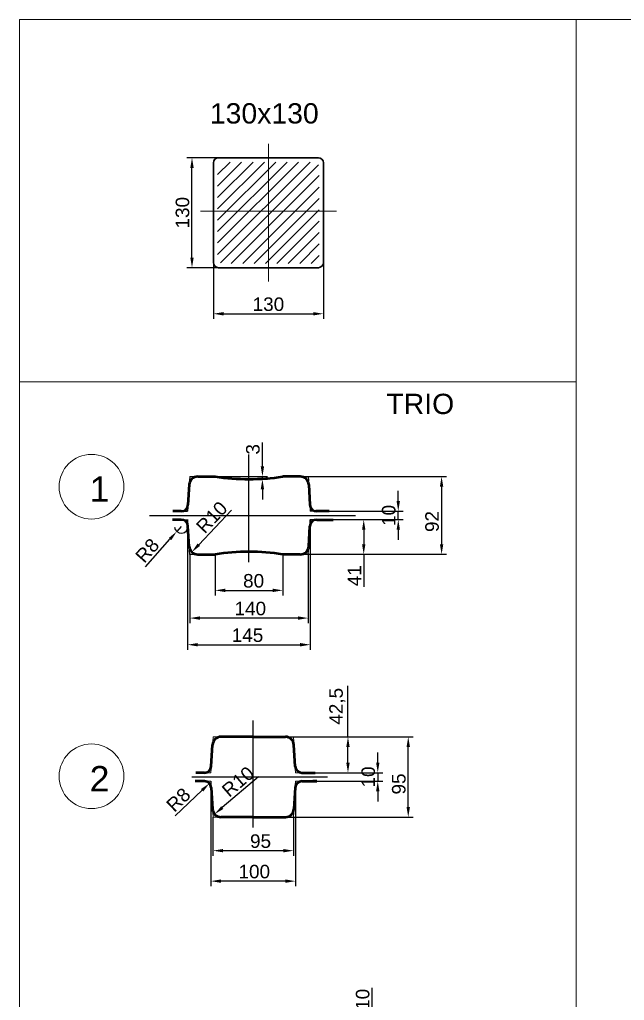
# Model space of a CAD drawing. Header units: millimetres. Extents: x 1526 to 31626, y -4643 to 9189.
# Drawn here: x 22300 to 23015, y 1705 to 2865 of the extents above; entities that cross this region are included whole.
import ezdxf

# ---------------------------------------------------------------- set-up
doc = ezdxf.new("R2010")
doc.units = ezdxf.units.MM
for name, color, linetype, lineweight in [('контурная', 7, 'Continuous', 50), ('размерные', 7, 'Continuous', 25), ('тонкая', 7, 'Continuous', 20), ('图层2', 1, 'Continuous', 13), ('图层4', 250, 'Continuous', 13)]:
    doc.layers.add(name, color=color, linetype=linetype, lineweight=lineweight)
doc.layers.add('осевая', color=4, linetype='Continuous')
doc.styles.get("Standard").update_dxf_attribs({"font": 'arial.ttf'})
doc.dimstyles.new('s4v4', dxfattribs={"dimtxt": 16, "dimasz": 12, "dimexe": 6, "dimexo": 0, "dimgap": 3, "dimtad": 1, "dimtxsty": 'Standard', "dimcen": 2.5, "dimadec": 0, "dimazin": 0, "dimtfac": 1, "dimtmove": 0, "dimatfit": 3, "dimfxl": 1, "dimarcsym": 0})

# ---------------------------------------------------------------- blocks, each defined once
blk = doc.blocks.new('*D1265')
at = {"layer": 'Defpoints', "color": 0, "transparency": 16777216}
for p in [(22529.1, 2577.6), (22659.1, 2577.6), (22659.1, 2517.1)]:
    blk.add_point(p, dxfattribs=at)
at = {"layer": 'размерные', "color": 0, "lineweight": -2, "transparency": 16777216}
for p, q in [((22529.1, 2577.6), (22529.1, 2511.1)), ((22659.1, 2577.6), (22659.1, 2511.1)), ((22541.1, 2517.1), (22647.1, 2517.1))]:
    blk.add_line(p, q, dxfattribs=at)
at = {"layer": 'размерные', "color": 0, "transparency": 16777216}
for points in [[(22541.1, 2519.1), (22541.1, 2515.1), (22529.1, 2517.1)], [(22647.1, 2519.1), (22647.1, 2515.1), (22659.1, 2517.1)]]:
    blk.add_solid(points, dxfattribs=at)
at = {"layer": 'размерные', "color": 0, "transparency": 16777216, "insert": (22594.1, 2528.3), "char_height": 16, "attachment_point": 5}
blk.add_mtext('130', dxfattribs=at)
blk = doc.blocks.new('*D1266')
at = {"layer": 'Defpoints', "color": 0, "transparency": 16777216}
for p in [(22503.8, 2701.6), (22535.1, 2701.6), (22535.1, 2571.6)]:
    blk.add_point(p, dxfattribs=at)
at = {"layer": 'размерные', "color": 0, "lineweight": -2, "transparency": 16777216}
for p, q in [((22535.1, 2701.6), (22497.8, 2701.6)), ((22503.8, 2583.6), (22503.8, 2689.6)), ((22535.1, 2571.6), (22497.8, 2571.6))]:
    blk.add_line(p, q, dxfattribs=at)
at = {"layer": 'размерные', "color": 0, "transparency": 16777216}
for points in [[(22501.8, 2689.6), (22505.8, 2689.6), (22503.8, 2701.6)], [(22501.8, 2583.6), (22505.8, 2583.6), (22503.8, 2571.6)]]:
    blk.add_solid(points, dxfattribs=at)
at = {"layer": 'размерные', "color": 0, "transparency": 16777216, "insert": (22492.6, 2636.6), "char_height": 16, "attachment_point": 5, "rotation": 90}
blk.add_mtext('130', dxfattribs=at)
blk = doc.blocks.new('*D1267')
at = {"layer": 'Defpoints', "color": 0, "transparency": 16777216}
for p in [(22501.1, 2233.6), (22641.1, 2233.6), (22501.1, 2157.2)]:
    blk.add_point(p, dxfattribs=at)
at = {"layer": 'размерные', "color": 0, "lineweight": -2, "transparency": 16777216}
for p, q in [((22501.1, 2233.6), (22501.1, 2151.2)), ((22641.1, 2233.6), (22641.1, 2151.2)), ((22629.1, 2157.2), (22513.1, 2157.2))]:
    blk.add_line(p, q, dxfattribs=at)
at = {"layer": 'размерные', "color": 0, "transparency": 16777216}
for points in [[(22513.1, 2159.2), (22513.1, 2155.2), (22501.1, 2157.2)], [(22629.1, 2159.2), (22629.1, 2155.2), (22641.1, 2157.2)]]:
    blk.add_solid(points, dxfattribs=at)
at = {"layer": 'размерные', "color": 0, "transparency": 16777216, "insert": (22572.7, 2168.4), "char_height": 16, "attachment_point": 5}
blk.add_mtext('140', dxfattribs=at)
blk = doc.blocks.new('*D1268')
at = {"layer": 'Defpoints', "color": 0, "transparency": 16777216}
for p in [(22498.6, 2273.6), (22643.6, 2273.6), (22643.6, 2125.7)]:
    blk.add_point(p, dxfattribs=at)
at = {"layer": 'размерные', "color": 0, "lineweight": -2, "transparency": 16777216}
for p, q in [((22498.6, 2273.6), (22498.6, 2119.7)), ((22643.6, 2273.6), (22643.6, 2119.7)), ((22510.6, 2125.7), (22631.6, 2125.7))]:
    blk.add_line(p, q, dxfattribs=at)
at = {"layer": 'размерные', "color": 0, "transparency": 16777216}
for points in [[(22510.6, 2127.7), (22510.6, 2123.7), (22498.6, 2125.7)], [(22631.6, 2127.7), (22631.6, 2123.7), (22643.6, 2125.7)]]:
    blk.add_solid(points, dxfattribs=at)
at = {"layer": 'размерные', "color": 0, "transparency": 16777216, "insert": (22569.4, 2136.9), "char_height": 16, "attachment_point": 5}
blk.add_mtext('145', dxfattribs=at)
blk = doc.blocks.new('*D1269')
at = {"layer": 'Defpoints', "color": 0, "transparency": 16777216}
for p in [(22531.1, 2324.6), (22571.1, 2321.6), (22587, 2321.6)]:
    blk.add_point(p, dxfattribs=at)
at = {"layer": 'размерные', "color": 0, "lineweight": -2, "transparency": 16777216}
for p, q in [((22587, 2336.6), (22587, 2365)), ((22531.1, 2324.6), (22593, 2324.6)), ((22571.1, 2321.6), (22593, 2321.6)), ((22587, 2321.6), (22587, 2324.6)), ((22587, 2309.6), (22587, 2297.6))]:
    blk.add_line(p, q, dxfattribs=at)
at = {"layer": 'размерные', "color": 0, "transparency": 16777216}
for points in [[(22585, 2336.6), (22589, 2336.6), (22587, 2324.6)], [(22585, 2309.6), (22589, 2309.6), (22587, 2321.6)]]:
    blk.add_solid(points, dxfattribs=at)
at = {"layer": 'размерные', "color": 0, "transparency": 16777216, "insert": (22575.8, 2356.8), "char_height": 16, "attachment_point": 5, "rotation": 90}
blk.add_mtext('3', dxfattribs=at)
blk = doc.blocks.new('*D1270')
at = {"layer": 'Defpoints', "color": 0, "transparency": 16777216}
for p in [(22510.5, 2242.6), (22503.6, 2235.3)]:
    blk.add_point(p, dxfattribs=at)
at = {"layer": 'размерные', "color": 0, "lineweight": -2, "transparency": 16777216}
blk.add_line((22550.6, 2284.8), (22511.9, 2244), dxfattribs=at)
at = {"layer": 'размерные', "color": 0, "transparency": 16777216}
blk.add_solid([(22510.4, 2245.4), (22513.3, 2242.6), (22503.6, 2235.3)], dxfattribs=at)
at = {"layer": 'размерные', "color": 0, "transparency": 16777216, "insert": (22527.2, 2276.4), "char_height": 16, "attachment_point": 5, "rotation": 46.5106}
blk.add_mtext('R10', dxfattribs=at)
blk = doc.blocks.new('*D1271')
at = {"layer": 'Defpoints', "color": 0, "transparency": 16777216}
for p in [(22670.5, 2273.6), (22706.7, 2273.6), (22630.1, 2232.6)]:
    blk.add_point(p, dxfattribs=at)
at = {"layer": 'размерные', "color": 0, "lineweight": -2, "transparency": 16777216}
for p, q in [((22670.5, 2273.6), (22712.7, 2273.6)), ((22706.7, 2261.6), (22706.7, 2244.6)), ((22630.1, 2232.6), (22712.7, 2232.6)), ((22706.7, 2232.6), (22706.7, 2194.1))]:
    blk.add_line(p, q, dxfattribs=at)
at = {"layer": 'размерные', "color": 0, "transparency": 16777216}
for points in [[(22704.7, 2261.6), (22708.7, 2261.6), (22706.7, 2273.6)], [(22704.7, 2244.6), (22708.7, 2244.6), (22706.7, 2232.6)]]:
    blk.add_solid(points, dxfattribs=at)
at = {"layer": 'размерные', "color": 0, "transparency": 16777216, "insert": (22695.7, 2207.3), "char_height": 16, "attachment_point": 5, "rotation": 90}
blk.add_mtext('41', dxfattribs=at)
blk = doc.blocks.new('*D1272')
at = {"layer": 'Defpoints', "color": 0, "transparency": 16777216}
for p in [(22625.3, 2324.6), (22671.7, 2232.6), (22798.7, 2232.6)]:
    blk.add_point(p, dxfattribs=at)
at = {"layer": 'размерные', "color": 0, "lineweight": -2, "transparency": 16777216}
for p, q in [((22625.3, 2324.6), (22804.7, 2324.6)), ((22798.7, 2312.6), (22798.7, 2244.6)), ((22671.7, 2232.6), (22804.7, 2232.6))]:
    blk.add_line(p, q, dxfattribs=at)
at = {"layer": 'размерные', "color": 0, "transparency": 16777216}
for points in [[(22796.7, 2312.6), (22800.7, 2312.6), (22798.7, 2324.6)], [(22796.7, 2244.6), (22800.7, 2244.6), (22798.7, 2232.6)]]:
    blk.add_solid(points, dxfattribs=at)
at = {"layer": 'размерные', "color": 0, "transparency": 16777216, "insert": (22787.5, 2271.4), "char_height": 16, "attachment_point": 5, "rotation": 90}
blk.add_mtext('92', dxfattribs=at)
blk = doc.blocks.new('*D1273')
at = {"layer": 'Defpoints', "color": 0, "transparency": 16777216}
for p in [(22666.1, 2283.6), (22670.5, 2273.6), (22747.5, 2283.6)]:
    blk.add_point(p, dxfattribs=at)
at = {"layer": 'размерные', "color": 0, "lineweight": -2, "transparency": 16777216}
for p, q in [((22747.5, 2295.6), (22747.5, 2307.6)), ((22666.1, 2283.6), (22753.5, 2283.6)), ((22670.5, 2273.6), (22753.5, 2273.6)), ((22747.5, 2273.6), (22747.5, 2283.6)), ((22747.5, 2261.6), (22747.5, 2249.6))]:
    blk.add_line(p, q, dxfattribs=at)
at = {"layer": 'размерные', "color": 0, "transparency": 16777216}
for points in [[(22745.5, 2295.6), (22749.5, 2295.6), (22747.5, 2283.6)], [(22745.5, 2261.6), (22749.5, 2261.6), (22747.5, 2273.6)]]:
    blk.add_solid(points, dxfattribs=at)
at = {"layer": 'размерные', "color": 0, "transparency": 16777216, "insert": (22736.3, 2278.6), "char_height": 16, "attachment_point": 5, "rotation": 90}
blk.add_mtext('10', dxfattribs=at)
blk = doc.blocks.new('*D1274')
at = {"layer": 'Defpoints', "color": 0, "transparency": 16777216}
for p in [(22491.1, 2265.6), (22485.8, 2259.6)]:
    blk.add_point(p, dxfattribs=at)
at = {"layer": 'размерные', "color": 0, "lineweight": -2, "transparency": 16777216}
for p, q in [((22491.1, 2265.6), (22485.8, 2259.6)), ((22448.8, 2217.8), (22477.8, 2250.6))]:
    blk.add_line(p, q, dxfattribs=at)
blk.add_arc((22491.1, 2265.6), 8, 185.5174, 3.4893, dxfattribs=at)
at = {"layer": 'размерные', "color": 0, "transparency": 16777216}
blk.add_solid([(22476.3, 2251.9), (22479.3, 2249.3), (22485.8, 2259.6)], dxfattribs=at)
at = {"layer": 'размерные', "color": 0, "transparency": 16777216, "insert": (22451, 2237.1), "char_height": 16, "attachment_point": 5, "rotation": 48.4893}
blk.add_mtext('R8', dxfattribs=at)
blk = doc.blocks.new('*D1275')
at = {"layer": 'Defpoints', "color": 0, "transparency": 16777216}
for p in [(22531.1, 2232.6), (22611.1, 2232.6), (22611.1, 2190)]:
    blk.add_point(p, dxfattribs=at)
at = {"layer": 'размерные', "color": 0, "lineweight": -2, "transparency": 16777216}
for p, q in [((22531.1, 2232.6), (22531.1, 2184)), ((22611.1, 2232.6), (22611.1, 2184)), ((22543.1, 2190), (22599.1, 2190))]:
    blk.add_line(p, q, dxfattribs=at)
at = {"layer": 'размерные', "color": 0, "transparency": 16777216}
for points in [[(22543.1, 2192), (22543.1, 2188), (22531.1, 2190)], [(22599.1, 2192), (22599.1, 2188), (22611.1, 2190)]]:
    blk.add_solid(points, dxfattribs=at)
at = {"layer": 'размерные', "color": 0, "transparency": 16777216, "insert": (22576.6, 2201.2), "char_height": 16, "attachment_point": 5}
blk.add_mtext('80', dxfattribs=at)
blk = doc.blocks.new('*D1278')
at = {"layer": 'Defpoints', "color": 0, "transparency": 16777216}
for p in [(22528.6, 1921.8), (22623.6, 1921.8), (22528.6, 1882.1)]:
    blk.add_point(p, dxfattribs=at)
at = {"layer": 'размерные', "color": 0, "lineweight": -2, "transparency": 16777216}
for p, q in [((22528.6, 1921.8), (22528.6, 1876.1)), ((22623.6, 1921.8), (22623.6, 1876.1)), ((22611.6, 1882.1), (22540.6, 1882.1))]:
    blk.add_line(p, q, dxfattribs=at)
at = {"layer": 'размерные', "color": 0, "transparency": 16777216}
for points in [[(22540.6, 1884.1), (22540.6, 1880.1), (22528.6, 1882.1)], [(22611.6, 1884.1), (22611.6, 1880.1), (22623.6, 1882.1)]]:
    blk.add_solid(points, dxfattribs=at)
at = {"layer": 'размерные', "color": 0, "transparency": 16777216, "insert": (22584.8, 1893.3), "char_height": 16, "attachment_point": 5}
blk.add_mtext('95', dxfattribs=at)
blk = doc.blocks.new('*D1279')
at = {"layer": 'Defpoints', "color": 0, "transparency": 16777216}
for p in [(22526.1, 1964.3), (22626.1, 1964.3), (22526.1, 1846.1)]:
    blk.add_point(p, dxfattribs=at)
at = {"layer": 'размерные', "color": 0, "lineweight": -2, "transparency": 16777216}
for p, q in [((22526.1, 1964.3), (22526.1, 1840.1)), ((22626.1, 1964.3), (22626.1, 1840.1)), ((22614.1, 1846.1), (22538.1, 1846.1))]:
    blk.add_line(p, q, dxfattribs=at)
at = {"layer": 'размерные', "color": 0, "transparency": 16777216}
for points in [[(22538.1, 1848.1), (22538.1, 1844.1), (22526.1, 1846.1)], [(22614.1, 1848.1), (22614.1, 1844.1), (22626.1, 1846.1)]]:
    blk.add_solid(points, dxfattribs=at)
at = {"layer": 'размерные', "color": 0, "transparency": 16777216, "insert": (22577.4, 1857.3), "char_height": 16, "attachment_point": 5}
blk.add_mtext('100', dxfattribs=at)
blk = doc.blocks.new('*D1280')
at = {"layer": 'Defpoints', "color": 0, "transparency": 16777216}
for p in [(22538.1, 1931.8), (22530.5, 1925.3)]:
    blk.add_point(p, dxfattribs=at)
at = {"layer": 'размерные', "color": 0, "lineweight": -2, "transparency": 16777216}
blk.add_line((22582.3, 1969.6), (22539.6, 1933.1), dxfattribs=at)
at = {"layer": 'размерные', "color": 0, "transparency": 16777216}
blk.add_solid([(22538.3, 1934.6), (22540.9, 1931.5), (22530.5, 1925.3)], dxfattribs=at)
at = {"layer": 'размерные', "color": 0, "transparency": 16777216, "insert": (22558.2, 1963.7), "char_height": 16, "attachment_point": 5, "rotation": 40.577}
blk.add_mtext('R10', dxfattribs=at)
blk = doc.blocks.new('*D1284')
at = {"layer": 'Defpoints', "color": 0, "transparency": 16777216}
for p in [(22623.6, 2016.8), (22633.7, 1974.3), (22688.1, 1974.3)]:
    blk.add_point(p, dxfattribs=at)
at = {"layer": 'размерные', "color": 0, "lineweight": -2, "transparency": 16777216}
for p, q in [((22688.1, 2016.8), (22688.1, 2077.1)), ((22623.6, 2016.8), (22694.1, 2016.8)), ((22688.1, 1986.3), (22688.1, 2004.8)), ((22633.7, 1974.3), (22694.1, 1974.3))]:
    blk.add_line(p, q, dxfattribs=at)
at = {"layer": 'размерные', "color": 0, "transparency": 16777216}
for points in [[(22686.1, 2004.8), (22690.1, 2004.8), (22688.1, 2016.8)], [(22686.1, 1986.3), (22690.1, 1986.3), (22688.1, 1974.3)]]:
    blk.add_solid(points, dxfattribs=at)
at = {"layer": 'размерные', "color": 0, "transparency": 16777216, "insert": (22675.5, 2052.9), "char_height": 16, "attachment_point": 5, "rotation": 90}
blk.add_mtext('42,5', dxfattribs=at)
blk = doc.blocks.new('*D1285')
at = {"layer": 'Defpoints', "color": 0, "transparency": 16777216}
for p in [(22611, 2016.8), (22759.3, 2016.8), (22611, 1921.8)]:
    blk.add_point(p, dxfattribs=at)
at = {"layer": 'размерные', "color": 0, "lineweight": -2, "transparency": 16777216}
for p, q in [((22611, 2016.8), (22765.3, 2016.8)), ((22759.3, 1933.8), (22759.3, 2004.8)), ((22611, 1921.8), (22765.3, 1921.8))]:
    blk.add_line(p, q, dxfattribs=at)
at = {"layer": 'размерные', "color": 0, "transparency": 16777216}
for points in [[(22757.3, 2004.8), (22761.3, 2004.8), (22759.3, 2016.8)], [(22757.3, 1933.8), (22761.3, 1933.8), (22759.3, 1921.8)]]:
    blk.add_solid(points, dxfattribs=at)
at = {"layer": 'размерные', "color": 0, "transparency": 16777216, "insert": (22748.2, 1961), "char_height": 16, "attachment_point": 5, "rotation": 90}
blk.add_mtext('95', dxfattribs=at)
blk = doc.blocks.new('*D1286')
at = {"layer": 'Defpoints', "color": 0, "transparency": 16777216}
for p in [(22524.4, 1961.8), (22518.6, 1956.3)]:
    blk.add_point(p, dxfattribs=at)
at = {"layer": 'размерные', "color": 0, "lineweight": -2, "transparency": 16777216}
blk.add_line((22484, 1923.2), (22515.7, 1953.5), dxfattribs=at)
at = {"layer": 'размерные', "color": 0, "transparency": 16777216}
blk.add_solid([(22514.3, 1954.9), (22517.1, 1952), (22524.4, 1961.8)], dxfattribs=at)
at = {"layer": 'размерные', "color": 0, "transparency": 16777216, "insert": (22487.8, 1942.3), "char_height": 16, "attachment_point": 5, "rotation": 43.6917}
blk.add_mtext('R8', dxfattribs=at)
blk = doc.blocks.new('*D1287')
at = {"layer": 'Defpoints', "color": 0, "transparency": 16777216}
for p in [(22649.4, 1974.3), (22651.3, 1964.3), (22723.3, 1964.3)]:
    blk.add_point(p, dxfattribs=at)
at = {"layer": 'размерные', "color": 0, "lineweight": -2, "transparency": 16777216}
for p, q in [((22723.3, 1986.3), (22723.3, 1998.3)), ((22649.4, 1974.3), (22729.3, 1974.3)), ((22723.3, 1974.3), (22723.3, 1964.3)), ((22651.3, 1964.3), (22729.3, 1964.3)), ((22723.3, 1952.3), (22723.3, 1940.3))]:
    blk.add_line(p, q, dxfattribs=at)
at = {"layer": 'размерные', "color": 0, "transparency": 16777216}
for points in [[(22721.3, 1986.3), (22725.3, 1986.3), (22723.3, 1974.3)], [(22721.3, 1952.3), (22725.3, 1952.3), (22723.3, 1964.3)]]:
    blk.add_solid(points, dxfattribs=at)
at = {"layer": 'размерные', "color": 0, "transparency": 16777216, "insert": (22712.1, 1969.3), "char_height": 16, "attachment_point": 5, "rotation": 90}
blk.add_mtext('10', dxfattribs=at)
blk = doc.blocks.new('*D1298')
at = {"layer": 'Defpoints', "color": 0, "transparency": 16777216}
for p in [(22650.5, 1657.8), (22652.1, 1647.8), (22716.7, 1657.8)]:
    blk.add_point(p, dxfattribs=at)
at = {"layer": 'размерные', "color": 0, "lineweight": -2, "transparency": 16777216}
for p, q in [((22716.7, 1669.8), (22716.7, 1719.9)), ((22650.5, 1657.8), (22722.7, 1657.8)), ((22652.1, 1647.8), (22722.7, 1647.8)), ((22716.7, 1647.8), (22716.7, 1657.8)), ((22716.7, 1635.8), (22716.7, 1623.8))]:
    blk.add_line(p, q, dxfattribs=at)
at = {"layer": 'размерные', "color": 0, "transparency": 16777216}
for points in [[(22714.7, 1669.8), (22718.7, 1669.8), (22716.7, 1657.8)], [(22714.7, 1635.8), (22718.7, 1635.8), (22716.7, 1647.8)]]:
    blk.add_solid(points, dxfattribs=at)
at = {"layer": 'размерные', "color": 0, "transparency": 16777216, "insert": (22705.5, 1706.3), "char_height": 16, "attachment_point": 5, "rotation": 90}
blk.add_mtext('10', dxfattribs=at)

msp = doc.modelspace()

# ---------------------------------------------------------------- hatches: boundary and pattern name
at = {"layer": '图层4', "lineweight": 13}
h = msp.add_hatch(dxfattribs=at)
h.set_pattern_fill('ANSI31', color=5, scale=3, style=0)
h.set_pattern_definition([(45, (-15019.565, -63213.68), (-6.7351921, 6.7351921), [])])
h.paths.add_polyline_path([(22540.09778, 2696.56266, 0.4142135624), (22534.09778, 2690.56266), (22534.09778, 2636.56266), (22594.09778, 2636.56266), (22594.09778, 2696.56266)])
h.paths.add_polyline_path([(22594.09778, 2636.56266), (22654.09778, 2636.56266), (22654.09778, 2690.56266, 0.4142135624), (22648.09778, 2696.56266), (22594.09778, 2696.56266)])
h.paths.add_polyline_path([(22594.09778, 2576.56266), (22648.09778, 2576.56266, 0.4142135624), (22654.09778, 2582.56266), (22654.09778, 2636.56266), (22594.09778, 2636.56266)])
h.paths.add_polyline_path([(22594.09778, 2636.56266), (22534.09778, 2636.56266), (22534.09778, 2582.56266, 0.4142135624), (22540.09778, 2576.56266), (22594.09778, 2576.56266)])

# ---------------------------------------------------------------- linework, layer by layer
at = {"lineweight": 13}
for p, q in [((22957.79545, 763.88539), (22957.79545, 2864.98897)), ((22957.79545, 2436.66201), (22300.15554, 2436.66201))]:
    msp.add_line(p, q, dxfattribs=at)
msp.add_lwpolyline([(22300.15554, 2864.98897), (25552.1406, 2864.98897), (25552.1406, 763.88539), (22300.15554, 763.88539)], close=True, dxfattribs=at)
for centre in [(22385.07279, 2312.56974), (22385.07279, 1970.11943)]:
    msp.add_circle(centre, 38.24936, dxfattribs=at)
at = {"layer": 'контурная'}
for p, q in [((22510.51209, 2324.55327), (22531.10327, 2324.55327)), ((22631.70876, 2324.55327), (22611.10327, 2324.55327)), ((22500.53814, 2315.28511), (22499.06139, 2291.06637)), ((22641.6684, 2315.28511), (22643.14515, 2291.06637)), ((22491.07622, 2273.55327), (22480.89506, 2273.55327)), ((22491.07622, 2283.55327), (22481.02409, 2283.55327)), ((22666.06003, 2283.55327), (22649.93908, 2283.55327)), ((22651.13032, 2273.55327), (22670.48418, 2273.55327)), ((22500.53814, 2241.82143), (22499.06139, 2266.04017)), ((22641.6684, 2241.82143), (22643.14515, 2266.04017)), ((22510.51209, 2232.55327), (22531.10327, 2232.55327)), ((22631.70876, 2232.55327), (22611.10327, 2232.55327)), ((22526.57773, 1981.78926), (22528.08109, 2007.34625)), ((22576.13478, 2016.75903), (22538.06383, 2016.75903)), ((22576.13478, 2016.75903), (22614.20573, 2016.75903)), ((22625.69183, 1981.78926), (22624.18847, 2007.34625)), ((22518.59154, 1974.25903), (22508.2812, 1974.25903)), ((22633.67802, 1974.25903), (22649.4018, 1974.25903)), ((22518.59154, 1964.25903), (22507.67806, 1964.25903)), ((22633.67802, 1964.25903), (22651.32906, 1964.25903)), ((22651.32906, 1964.25903), (22646.43945, 1964.25903)), ((22526.57773, 1956.72881), (22528.08109, 1931.17181)), ((22625.69183, 1956.72881), (22624.18847, 1931.17181)), ((22576.13478, 1921.75903), (22538.06383, 1921.75903)), ((22576.13478, 1921.75903), (22614.20573, 1921.75903))]:
    msp.add_line(p, q, dxfattribs=at)
for centre, radius, start, end in [((22510.51209, 2314.55327), 10, 90, 176.51067509), ((22571.10327, 2589.71994), 268.16667, 261.42169334, 278.57830666), ((22631.69445, 2314.55327), 10, 3.48932491, 90), ((22491.07622, 2291.55327), 8, 270, 356.51067509), ((22651.13032, 2291.55327), 8, 183.48932491, 270), ((22491.07622, 2265.55327), 8, 3.48932491, 90), ((22651.13032, 2265.55327), 8, 90, 176.51067509), ((22510.51209, 2242.55327), 10, 183.48932491, 270), ((22631.69445, 2242.55327), 10, 270, 356.51067509), ((22571.10327, 1967.3866), 268.16667, 81.42169334, 98.57830666), ((22538.06383, 2006.75903), 10, 90, 176.63353934), ((22614.20573, 2006.75903), 10, 3.36646066, 90), ((22518.59154, 1982.25903), 8, 270, 356.63353934), ((22633.67802, 1982.25903), 8, 183.36646066, 270), ((22518.59154, 1956.25903), 8, 3.36646066, 90), ((22633.67802, 1956.25903), 8, 90, 176.63353934), ((22538.06383, 1931.75903), 10, 183.36646066, 270), ((22614.20573, 1931.75903), 10, 270, 356.63353934)]:
    msp.add_arc(centre, radius, start, end, dxfattribs=at)
at = {"layer": 'осевая'}
for p, q in [((22571.10327, 2223.4397), (22571.10327, 2350.53182)), ((22453.60327, 2278.55327), (22696.87879, 2278.55327)), ((22576.13478, 1909.57246), (22576.13478, 2035.92713)), ((22503.57695, 1969.25903), (22663.76351, 1969.25903))]:
    msp.add_line(p, q, dxfattribs=at)
at = {"layer": 'размерные'}
for p, q in [((22501.10327, 2324.55327), (22500.7918, 2319.44516)), ((22641.10327, 2324.55327), (22641.41474, 2319.44516)), ((22498.92556, 2288.8388), (22498.60327, 2283.55327)), ((22643.28098, 2288.8388), (22643.60327, 2283.55327)), ((22491.07622, 2283.55327), (22498.60327, 2283.55327)), ((22491.07622, 2273.55327), (22498.60327, 2273.55327)), ((22498.92556, 2268.26774), (22498.60327, 2273.55327)), ((22643.28098, 2268.26774), (22643.60327, 2273.55327)), ((22651.13032, 2283.55327), (22643.60327, 2283.55327)), ((22651.13032, 2273.55327), (22643.60327, 2273.55327)), ((22501.10327, 2232.55327), (22500.7918, 2237.66138)), ((22641.10327, 2232.55327), (22641.41474, 2237.66138))]:
    msp.add_line(p, q, dxfattribs=at)
at = {"layer": 'тонкая'}
for p, q in [((22510.49778, 2324.55327), (22501.10327, 2324.55327)), ((22631.70876, 2324.55327), (22641.10327, 2324.55327)), ((22631.70876, 2324.55327), (22641.10327, 2324.55327)), ((22510.49778, 2232.55327), (22501.10327, 2232.55327)), ((22631.70876, 2232.55327), (22641.10327, 2232.55327)), ((22631.70876, 2232.55327), (22641.10327, 2232.55327)), ((22528.29277, 2010.94495), (22528.63478, 2016.75903)), ((22538.06383, 2016.75903), (22528.63478, 2016.75903)), ((22614.20573, 2016.75903), (22623.63478, 2016.75903)), ((22623.97678, 2010.94495), (22623.63478, 2016.75903)), ((22518.59154, 1974.25903), (22526.13478, 1974.25903)), ((22526.13478, 1974.25903), (22526.40974, 1978.9334)), ((22626.13478, 1974.25903), (22625.85982, 1978.9334)), ((22633.67802, 1974.25903), (22626.13478, 1974.25903)), ((22518.59154, 1964.25903), (22526.13478, 1964.25903)), ((22526.13478, 1964.25903), (22526.40974, 1959.58466)), ((22626.13478, 1964.25903), (22625.85982, 1959.58466)), ((22633.67802, 1964.25903), (22626.13478, 1964.25903)), ((22528.29277, 1927.57311), (22528.63478, 1921.75903)), ((22623.97678, 1927.57311), (22623.63478, 1921.75903)), ((22538.06383, 1921.75903), (22528.63478, 1921.75903)), ((22614.20573, 1921.75903), (22623.63478, 1921.75903))]:
    msp.add_line(p, q, dxfattribs=at)
at = {"layer": '图层2', "lineweight": 13}
for p, q in [((22594.09778, 2718.03414), (22594.09778, 2555.09117)), ((22513.81942, 2638.48148), (22674.37613, 2638.48148))]:
    msp.add_line(p, q, dxfattribs=at)
at = {"layer": '图层2', "color": 0, "lineweight": 30}
for p, q in [((22529.09778, 2695.56266), (22529.09778, 2577.56266)), ((22535.09778, 2701.56266), (22653.09778, 2701.56266)), ((22659.09778, 2695.56266), (22659.09778, 2577.56266)), ((22535.09778, 2571.56266), (22653.09778, 2571.56266))]:
    msp.add_line(p, q, dxfattribs=at)
for centre, start, end in [((22535.09778, 2695.56266), 90, 180), ((22653.09778, 2695.56266), 0, 90), ((22535.09778, 2577.56266), 180, 270), ((22653.09778, 2577.56266), 270, 0)]:
    msp.add_arc(centre, 6, start, end, dxfattribs=at)

# ---------------------------------------------------------------- texts
at = {"lineweight": 13}
for s, height, p in [('TRIO', 24, (22733.50045, 2398.50031)), ('1', 30, (22382.95288, 2294.7107)), ('2', 30, (22382.95288, 1952.26039))]:
    msp.add_text(s, height=height, dxfattribs=at).set_placement(p)
at = {"layer": '图层4', "color": 0, "lineweight": 13}
msp.add_text('130x130', height=24, dxfattribs=at).set_placement((22524.88845, 2742.11729))

# ---------------------------------------------------------------- dimensions: what is measured, and where the dimension line sits
at = {"layer": 'размерные'}
dim = msp.add_linear_dim(base=(22503.81664, 2701.56266), p1=(22535.09778, 2571.56266), p2=(22535.09778, 2701.56266), angle=90, dimstyle='s4v4', dxfattribs=at)
dim.commit()
dim.dimension.update_dxf_attribs({"geometry": '*D1266', "text_midpoint": (22492.64202, 2636.56266)})
dim = msp.add_linear_dim(base=(22659.09778, 2517.1351), p1=(22529.09778, 2577.56266), p2=(22659.09778, 2577.56266), dimstyle='s4v4', dxfattribs=at)
dim.commit()
dim.dimension.update_dxf_attribs({"geometry": '*D1265', "text_midpoint": (22594.09778, 2528.30972)})
for base, p1, p2, picture, middle in [((22586.9949, 2321.55327), (22531.10327, 2324.55327), (22571.10327, 2321.55327), '*D1269', (22586.9949, 2356.79201)), ((22798.71856, 2232.55327), (22625.33871, 2324.55327), (22671.69127, 2232.55327), '*D1272', (22798.71856, 2271.41408)), ((22747.46114, 2283.55327), (22670.48418, 2273.55327), (22666.06003, 2283.55327), '*D1273', (22747.46114, 2278.55327)), ((22706.71807, 2273.55327), (22630.11565, 2232.55327), (22670.48418, 2273.55327), '*D1271', (22706.71807, 2207.31589)), ((22688.13721, 1974.25903), (22623.63478, 2016.75903), (22633.67802, 1974.25903), '*D1284', (22688.13721, 2052.92138)), ((22759.32051, 2016.75903), (22610.95391, 1921.75903), (22610.95391, 2016.75903), '*D1285', (22759.32051, 1960.99562)), ((22723.27474, 1964.25903), (22649.4018, 1974.25903), (22651.32906, 1964.25903), '*D1287', (22723.27474, 1969.25903)), ((22716.67897, 1657.77158), (22652.14368, 1647.77158), (22650.52173, 1657.77158), '*D1298', (22716.67897, 1706.25307))]:
    dim = msp.add_linear_dim(base=base, p1=p1, p2=p2, angle=90, dimstyle='s4v4', dxfattribs=at)
    dim.commit()
    dim.dimension.update_dxf_attribs({"geometry": picture, "text_midpoint": middle, "dimtype": 160})
for center, mpoint, picture, middle in [((22510.51209, 2242.55327), (22503.62988, 2235.29825), '*D1270', (22535.34905, 2268.73567)), ((22538.06383, 1931.75903), (22530.46851, 1925.25433), '*D1280', (22565.47434, 1955.23363)), ((22518.59154, 1956.25903), (22524.37608, 1961.78525), '*D1286', (22495.51356, 1934.21163))]:
    dim = msp.add_radius_dim(center=center, mpoint=mpoint, dimstyle='s4v4', dxfattribs=at)
    dim.commit()
    dim.dimension.update_dxf_attribs({"geometry": picture, "text_midpoint": middle, "dimtype": 164})
for base, p1, p2, picture, middle in [((22643.60327, 2125.68324), (22498.60327, 2273.55327), (22643.60327, 2273.55327), '*D1268', (22569.37456, 2125.68324)), ((22501.10327, 2157.1926), (22641.10327, 2233.55327), (22501.10327, 2233.55327), '*D1267', (22572.66031, 2157.1926)), ((22611.10327, 2190.01486), (22531.10327, 2232.55327), (22611.10327, 2232.55327), '*D1275', (22576.60315, 2190.01486)), ((22526.13478, 1846.11513), (22626.13478, 1964.25903), (22526.13478, 1964.25903), '*D1279', (22577.37527, 1846.11513)), ((22528.63478, 1882.12246), (22623.63478, 1921.75903), (22528.63478, 1921.75903), '*D1278', (22584.81325, 1882.12246))]:
    dim = msp.add_linear_dim(base=base, p1=p1, p2=p2, dimstyle='s4v4', dxfattribs=at)
    dim.commit()
    dim.dimension.update_dxf_attribs({"geometry": picture, "text_midpoint": middle, "dimtype": 160})
dim = msp.add_radius_dim(center=(22491.07622, 2265.55327), mpoint=(22485.77413, 2259.56262), dimstyle='s4v4', dxfattribs=at)
dim.commit()
dim.dimension.update_dxf_attribs({"geometry": '*D1274', "text_midpoint": (22450.95504, 2237.07416)})

doc.saveas('drawing.dxf')
